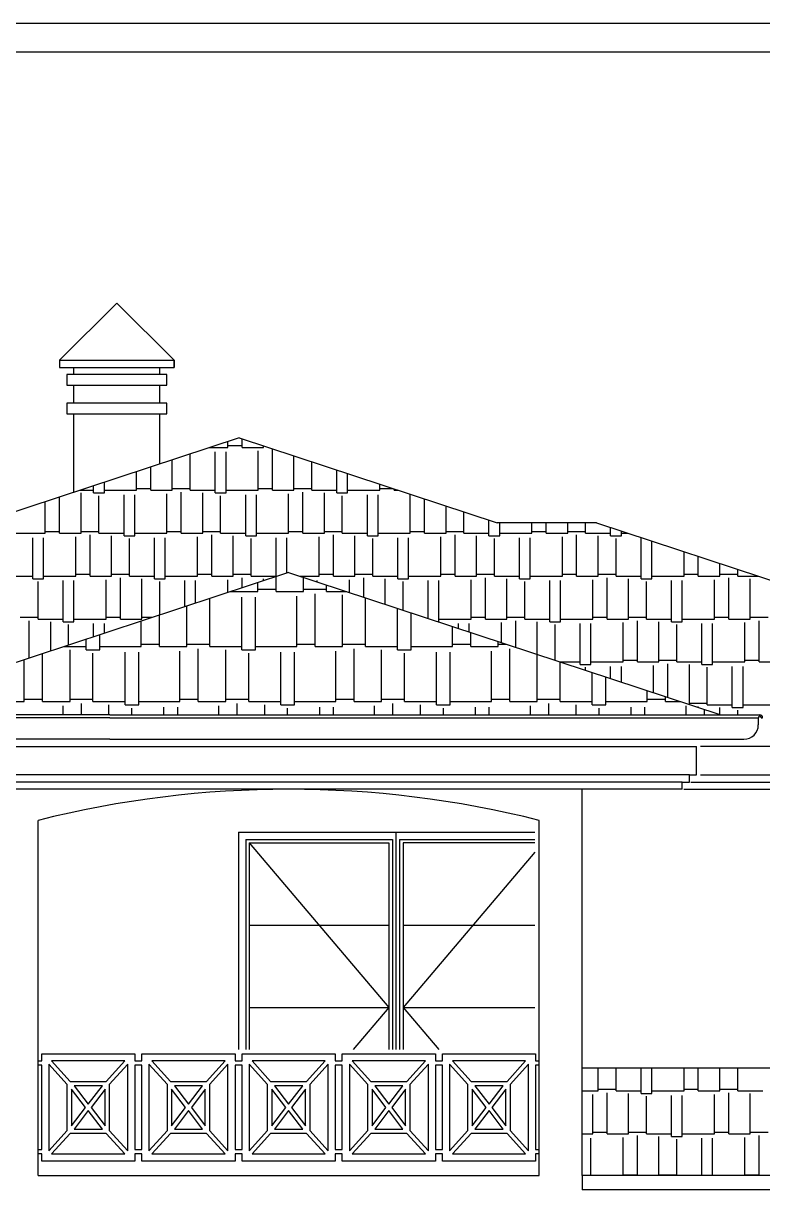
# Model space of a CAD drawing. Extents: x 3907.4 to 3911.57, y -3054.42 to -3053.7.
# Drawn here: x 3910.0212 to 3910.1245, y -3053.8626 to -3053.6995 of the extents above; entities that cross this region are included whole.
import ezdxf

# ---------------------------------------------------------------- set-up
doc = ezdxf.new("R2010")
doc.units = 0
doc.header["$LTSCALE"] = 2
doc.header["$MEASUREMENT"] = 0
doc.linetypes.add('ACAD_ISO07W100', pattern=[3.5, 0.5, -3])
for name, color, linetype in [('BLK-DOG', 2, 'CONTINUOUS'), ('DOĞRAMA', 2, 'CONTINUOUS'), ('DUVAR', 7, 'CONTINUOUS'), ('KİREMİT', 9, 'CONTINUOUS'), ('TEXT', 11, 'CONTINUOUS')]:
    doc.layers.add(name, color=color, linetype=linetype)
doc.layers.add('Standard', color=7, linetype='CONTINUOUS', lineweight=25)

msp = doc.modelspace()

# ---------------------------------------------------------------- linework, layer by layer
at = {"layer": 'BLK-DOG'}
for p, q in [((3910.023282911389, -3053.844611044727), (3910.023776244723, -3053.844611044727)), ((3910.023776244723, -3053.844611044727), (3910.023776244723, -3053.843611044726)), ((3910.023776244723, -3053.843611044726), (3910.036789578056, -3053.843611044726)), ((3910.035400082576, -3053.844611044727), (3910.025165740203, -3053.844611044727)), ((3910.025165740203, -3053.844611044727), (3910.027769082973, -3053.847469444726)), ((3910.032796739807, -3053.847469444726), (3910.035400082576, -3053.844611044727)), ((3910.036789578056, -3053.843611044726), (3910.036789578056, -3053.844611044727)), ((3910.036789578056, -3053.844611044727), (3910.037282911389, -3053.844611044727)), ((3910.037282911389, -3053.844611044727), (3910.037776244723, -3053.844611044727)), ((3910.037776244723, -3053.844611044727), (3910.037776244723, -3053.843611044726)), ((3910.037776244723, -3053.843611044726), (3910.050789578056, -3053.843611044726)), ((3910.049400082576, -3053.844611044727), (3910.039165740203, -3053.844611044727)), ((3910.039165740203, -3053.844611044727), (3910.041769082973, -3053.847469444726)), ((3910.046796739806, -3053.847469444726), (3910.049400082576, -3053.844611044727)), ((3910.050789578056, -3053.843611044726), (3910.050789578056, -3053.844611044727)), ((3910.050789578056, -3053.844611044727), (3910.05128291139, -3053.844611044727)), ((3910.05128291139, -3053.844611044727), (3910.051776244723, -3053.844611044727)), ((3910.051776244723, -3053.844611044727), (3910.051776244723, -3053.843611044726)), ((3910.051776244723, -3053.843611044726), (3910.064789578056, -3053.843611044726)), ((3910.063400082576, -3053.844611044727), (3910.053165740203, -3053.844611044727)), ((3910.053165740203, -3053.844611044727), (3910.055769082972, -3053.847469444727)), ((3910.060796739806, -3053.847469444727), (3910.063400082576, -3053.844611044727)), ((3910.064789578056, -3053.843611044726), (3910.064789578056, -3053.844611044727)), ((3910.064789578056, -3053.844611044727), (3910.065282911389, -3053.844611044727)), ((3910.065282911389, -3053.844611044727), (3910.065776244723, -3053.844611044727)), ((3910.065776244723, -3053.844611044727), (3910.065776244723, -3053.843611044726)), ((3910.065776244723, -3053.843611044726), (3910.078789578056, -3053.843611044726)), ((3910.077400082575, -3053.844611044727), (3910.067165740203, -3053.844611044727)), ((3910.067165740203, -3053.844611044727), (3910.069769082972, -3053.847469444727)), ((3910.074796739807, -3053.847469444727), (3910.077400082575, -3053.844611044727)), ((3910.078789578056, -3053.843611044726), (3910.078789578056, -3053.844611044727)), ((3910.078789578056, -3053.844611044727), (3910.079282911389, -3053.844611044727)), ((3910.079282911389, -3053.844611044727), (3910.079776244723, -3053.844611044727)), ((3910.079776244723, -3053.844611044727), (3910.079776244723, -3053.843611044726)), ((3910.079776244723, -3053.843611044726), (3910.092789578056, -3053.843611044726)), ((3910.091400082576, -3053.844611044727), (3910.081165740203, -3053.844611044727)), ((3910.081165740203, -3053.844611044727), (3910.083769082973, -3053.847469444727)), ((3910.088796739806, -3053.847469444727), (3910.091400082576, -3053.844611044727)), ((3910.092789578056, -3053.843611044726), (3910.092789578056, -3053.844611044727)), ((3910.092789578056, -3053.844611044727), (3910.093282911389, -3053.844611044727)), ((3910.023776244723, -3053.845211044727), (3910.023282911389, -3053.845211044727)), ((3910.023776244723, -3053.857011044727), (3910.023776244723, -3053.845211044727)), ((3910.027343484928, -3053.847886739877), (3910.02476291139, -3053.845053339877)), ((3910.02476291139, -3053.845053339877), (3910.02476291139, -3053.857168749576)), ((3910.03580291139, -3053.845053339877), (3910.033222337851, -3053.847886739877)), ((3910.03580291139, -3053.857168749576), (3910.03580291139, -3053.845053339877)), ((3910.037282911389, -3053.845211044727), (3910.036789578056, -3053.845211044727)), ((3910.036789578056, -3053.845211044727), (3910.036789578056, -3053.857011044727)), ((3910.037776244723, -3053.845211044727), (3910.037282911389, -3053.845211044727)), ((3910.037776244723, -3053.857011044727), (3910.037776244723, -3053.845211044727)), ((3910.041343484928, -3053.847886739877), (3910.038762911389, -3053.845053339877)), ((3910.038762911389, -3053.845053339877), (3910.038762911389, -3053.857168749576)), ((3910.04980291139, -3053.845053339877), (3910.047222337851, -3053.847886739877)), ((3910.04980291139, -3053.857168749576), (3910.04980291139, -3053.845053339877)), ((3910.05128291139, -3053.845211044727), (3910.050789578056, -3053.845211044727)), ((3910.050789578056, -3053.845211044727), (3910.050789578056, -3053.857011044727)), ((3910.051776244723, -3053.845211044727), (3910.05128291139, -3053.845211044727)), ((3910.051776244723, -3053.857011044727), (3910.051776244723, -3053.845211044727)), ((3910.055343484928, -3053.847886739877), (3910.052762911389, -3053.845053339877)), ((3910.052762911389, -3053.845053339877), (3910.052762911389, -3053.857168749576)), ((3910.063802911389, -3053.845053339877), (3910.061222337851, -3053.847886739877)), ((3910.063802911389, -3053.857168749576), (3910.063802911389, -3053.845053339877)), ((3910.065282911389, -3053.845211044727), (3910.064789578056, -3053.845211044727)), ((3910.064789578056, -3053.845211044727), (3910.064789578056, -3053.857011044727)), ((3910.065776244723, -3053.845211044727), (3910.065282911389, -3053.845211044727)), ((3910.065776244723, -3053.857011044727), (3910.065776244723, -3053.845211044727)), ((3910.069343484928, -3053.847886739877), (3910.06676291139, -3053.845053339877)), ((3910.06676291139, -3053.845053339877), (3910.06676291139, -3053.857168749576)), ((3910.077802911389, -3053.845053339877), (3910.075222337851, -3053.847886739877)), ((3910.077802911389, -3053.857168749576), (3910.077802911389, -3053.845053339877)), ((3910.079282911389, -3053.845211044727), (3910.078789578056, -3053.845211044727)), ((3910.078789578056, -3053.845211044727), (3910.078789578056, -3053.857011044727)), ((3910.079776244723, -3053.845211044727), (3910.079282911389, -3053.845211044727)), ((3910.079776244723, -3053.857011044727), (3910.079776244723, -3053.845211044727)), ((3910.083343484928, -3053.847886739877), (3910.080762911389, -3053.845053339877)), ((3910.080762911389, -3053.845053339877), (3910.080762911389, -3053.857168749576)), ((3910.09180291139, -3053.845053339877), (3910.089222337851, -3053.847886739877)), ((3910.09180291139, -3053.857168749576), (3910.09180291139, -3053.845053339877)), ((3910.093282911389, -3053.845211044727), (3910.092789578056, -3053.845211044727)), ((3910.092789578056, -3053.845211044727), (3910.092789578056, -3053.857011044727)), ((3910.027343484928, -3053.854335349576), (3910.027343484928, -3053.847886739877)), ((3910.027769082973, -3053.847469444726), (3910.032796739807, -3053.847469444726)), ((3910.033222337851, -3053.847886739877), (3910.033222337851, -3053.854335349576)), ((3910.041343484928, -3053.854335349576), (3910.041343484928, -3053.847886739877)), ((3910.041769082973, -3053.847469444726), (3910.046796739806, -3053.847469444726)), ((3910.047222337851, -3053.847886739877), (3910.047222337851, -3053.854335349576)), ((3910.055343484928, -3053.854335349576), (3910.055343484928, -3053.847886739877)), ((3910.055769082972, -3053.847469444727), (3910.060796739806, -3053.847469444727)), ((3910.061222337851, -3053.847886739877), (3910.061222337851, -3053.854335349576)), ((3910.069343484928, -3053.854335349576), (3910.069343484928, -3053.847886739877)), ((3910.069769082972, -3053.847469444727), (3910.074796739807, -3053.847469444727)), ((3910.075222337851, -3053.847886739877), (3910.075222337851, -3053.854335349576)), ((3910.083343484928, -3053.854335349576), (3910.083343484928, -3053.847886739877)), ((3910.083769082973, -3053.847469444727), (3910.088796739806, -3053.847469444727)), ((3910.089222337851, -3053.847886739877), (3910.089222337851, -3053.854335349576)), ((3910.029880082576, -3053.851111044727), (3910.027935484928, -3053.848536739877)), ((3910.027935484928, -3053.848536739877), (3910.027935484928, -3053.853685349576)), ((3910.032250278268, -3053.848069444727), (3910.028315544511, -3053.848069444727)), ((3910.028315544511, -3053.848069444727), (3910.030282911389, -3053.850668749576)), ((3910.030282911389, -3053.850668749576), (3910.032250278268, -3053.848069444727)), ((3910.032630337851, -3053.848536739877), (3910.030685740203, -3053.851111044727)), ((3910.032630337851, -3053.853685349576), (3910.032630337851, -3053.848536739877)), ((3910.043880082575, -3053.851111044727), (3910.041935484928, -3053.848536739877)), ((3910.041935484928, -3053.848536739877), (3910.041935484928, -3053.853685349576)), ((3910.046250278268, -3053.848069444727), (3910.042315544511, -3053.848069444727)), ((3910.042315544511, -3053.848069444727), (3910.044282911389, -3053.850668749576)), ((3910.044282911389, -3053.850668749576), (3910.046250278268, -3053.848069444727)), ((3910.046630337851, -3053.848536739877), (3910.044685740203, -3053.851111044727)), ((3910.046630337851, -3053.853685349576), (3910.046630337851, -3053.848536739877)), ((3910.057880082576, -3053.851111044727), (3910.055935484928, -3053.848536739877)), ((3910.055935484928, -3053.848536739877), (3910.055935484928, -3053.853685349576)), ((3910.060250278268, -3053.848069444727), (3910.056315544511, -3053.848069444727)), ((3910.056315544511, -3053.848069444727), (3910.05828291139, -3053.850668749576)), ((3910.05828291139, -3053.850668749576), (3910.060250278268, -3053.848069444727)), ((3910.060630337851, -3053.848536739877), (3910.058685740203, -3053.851111044727)), ((3910.060630337851, -3053.853685349576), (3910.060630337851, -3053.848536739877)), ((3910.071880082576, -3053.851111044727), (3910.069935484928, -3053.848536739877)), ((3910.069935484928, -3053.848536739877), (3910.069935484928, -3053.853685349576)), ((3910.074250278268, -3053.848069444727), (3910.070315544511, -3053.848069444727)), ((3910.070315544511, -3053.848069444727), (3910.072282911389, -3053.850668749576)), ((3910.072282911389, -3053.850668749576), (3910.074250278268, -3053.848069444727)), ((3910.074630337851, -3053.848536739877), (3910.072685740203, -3053.851111044727)), ((3910.074630337851, -3053.853685349576), (3910.074630337851, -3053.848536739877)), ((3910.085880082575, -3053.851111044727), (3910.083935484928, -3053.848536739877)), ((3910.083935484928, -3053.848536739877), (3910.083935484928, -3053.853685349576)), ((3910.088250278268, -3053.848069444727), (3910.084315544511, -3053.848069444727)), ((3910.084315544511, -3053.848069444727), (3910.086282911389, -3053.850668749576)), ((3910.086282911389, -3053.850668749576), (3910.088250278268, -3053.848069444727)), ((3910.088630337851, -3053.848536739877), (3910.086685740203, -3053.851111044727)), ((3910.088630337851, -3053.853685349576), (3910.088630337851, -3053.848536739877)), ((3910.027935484928, -3053.853685349576), (3910.029880082576, -3053.851111044727)), ((3910.030685740203, -3053.851111044727), (3910.032630337851, -3053.853685349576)), ((3910.041935484928, -3053.853685349576), (3910.043880082575, -3053.851111044727)), ((3910.044685740203, -3053.851111044727), (3910.046630337851, -3053.853685349576)), ((3910.055935484928, -3053.853685349576), (3910.057880082576, -3053.851111044727)), ((3910.058685740203, -3053.851111044727), (3910.060630337851, -3053.853685349576)), ((3910.069935484928, -3053.853685349576), (3910.071880082576, -3053.851111044727)), ((3910.072685740203, -3053.851111044727), (3910.074630337851, -3053.853685349576)), ((3910.083935484928, -3053.853685349576), (3910.085880082575, -3053.851111044727)), ((3910.086685740203, -3053.851111044727), (3910.088630337851, -3053.853685349576)), ((3910.030282911389, -3053.851553339877), (3910.028315544511, -3053.854152644727)), ((3910.032250278268, -3053.854152644727), (3910.030282911389, -3053.851553339877)), ((3910.044282911389, -3053.851553339877), (3910.042315544511, -3053.854152644727)), ((3910.046250278268, -3053.854152644727), (3910.044282911389, -3053.851553339877)), ((3910.05828291139, -3053.851553339877), (3910.056315544511, -3053.854152644727)), ((3910.060250278268, -3053.854152644727), (3910.05828291139, -3053.851553339877)), ((3910.072282911389, -3053.851553339877), (3910.070315544511, -3053.854152644727)), ((3910.074250278268, -3053.854152644727), (3910.072282911389, -3053.851553339877)), ((3910.086282911389, -3053.851553339877), (3910.084315544511, -3053.854152644727)), ((3910.088250278268, -3053.854152644727), (3910.086282911389, -3053.851553339877)), ((3910.02476291139, -3053.857168749576), (3910.027343484928, -3053.854335349576)), ((3910.028315544511, -3053.854152644727), (3910.032250278268, -3053.854152644727)), ((3910.033222337851, -3053.854335349576), (3910.03580291139, -3053.857168749576)), ((3910.038762911389, -3053.857168749576), (3910.041343484928, -3053.854335349576)), ((3910.042315544511, -3053.854152644727), (3910.046250278268, -3053.854152644727)), ((3910.047222337851, -3053.854335349576), (3910.04980291139, -3053.857168749576)), ((3910.052762911389, -3053.857168749576), (3910.055343484928, -3053.854335349576)), ((3910.056315544511, -3053.854152644727), (3910.060250278268, -3053.854152644727)), ((3910.061222337851, -3053.854335349576), (3910.063802911389, -3053.857168749576)), ((3910.06676291139, -3053.857168749576), (3910.069343484928, -3053.854335349576)), ((3910.070315544511, -3053.854152644727), (3910.074250278268, -3053.854152644727)), ((3910.075222337851, -3053.854335349576), (3910.077802911389, -3053.857168749576)), ((3910.080762911389, -3053.857168749576), (3910.083343484928, -3053.854335349576)), ((3910.084315544511, -3053.854152644727), (3910.088250278268, -3053.854152644727)), ((3910.089222337851, -3053.854335349576), (3910.09180291139, -3053.857168749576)), ((3910.027769082973, -3053.854752644726), (3910.025165740203, -3053.857611044727)), ((3910.032796739807, -3053.854752644726), (3910.027769082973, -3053.854752644726)), ((3910.035400082576, -3053.857611044727), (3910.032796739807, -3053.854752644726)), ((3910.041769082973, -3053.854752644726), (3910.039165740203, -3053.857611044727)), ((3910.046796739806, -3053.854752644726), (3910.041769082973, -3053.854752644726)), ((3910.049400082576, -3053.857611044727), (3910.046796739806, -3053.854752644726)), ((3910.055769082972, -3053.854752644726), (3910.053165740203, -3053.857611044727)), ((3910.060796739806, -3053.854752644726), (3910.055769082972, -3053.854752644726)), ((3910.063400082576, -3053.857611044727), (3910.060796739806, -3053.854752644726)), ((3910.069769082972, -3053.854752644726), (3910.067165740203, -3053.857611044727)), ((3910.074796739807, -3053.854752644726), (3910.069769082972, -3053.854752644726)), ((3910.077400082575, -3053.857611044727), (3910.074796739807, -3053.854752644726)), ((3910.083769082973, -3053.854752644726), (3910.081165740203, -3053.857611044727)), ((3910.088796739806, -3053.854752644726), (3910.083769082973, -3053.854752644726)), ((3910.091400082576, -3053.857611044727), (3910.088796739806, -3053.854752644726)), ((3910.023282911389, -3053.857011044727), (3910.023776244723, -3053.857011044727)), ((3910.023776244723, -3053.857611044727), (3910.023282911389, -3053.857611044727)), ((3910.023776244723, -3053.858611044727), (3910.023776244723, -3053.857611044727)), ((3910.025165740203, -3053.857611044727), (3910.035400082576, -3053.857611044727)), ((3910.036789578056, -3053.857011044727), (3910.037282911389, -3053.857011044727)), ((3910.037282911389, -3053.857611044727), (3910.036789578056, -3053.857611044727)), ((3910.036789578056, -3053.857611044727), (3910.036789578056, -3053.858611044727)), ((3910.037282911389, -3053.857011044727), (3910.037776244723, -3053.857011044727)), ((3910.037776244723, -3053.857611044727), (3910.037282911389, -3053.857611044727)), ((3910.037776244723, -3053.858611044727), (3910.037776244723, -3053.857611044727)), ((3910.039165740203, -3053.857611044727), (3910.049400082576, -3053.857611044727)), ((3910.050789578056, -3053.857011044727), (3910.05128291139, -3053.857011044727)), ((3910.05128291139, -3053.857611044727), (3910.050789578056, -3053.857611044727)), ((3910.050789578056, -3053.857611044727), (3910.050789578056, -3053.858611044727)), ((3910.05128291139, -3053.857011044727), (3910.051776244723, -3053.857011044727)), ((3910.051776244723, -3053.857611044727), (3910.05128291139, -3053.857611044727)), ((3910.051776244723, -3053.858611044727), (3910.051776244723, -3053.857611044727)), ((3910.053165740203, -3053.857611044727), (3910.063400082576, -3053.857611044727)), ((3910.064789578056, -3053.857011044727), (3910.065282911389, -3053.857011044727)), ((3910.065282911389, -3053.857611044727), (3910.064789578056, -3053.857611044727)), ((3910.064789578056, -3053.857611044727), (3910.064789578056, -3053.858611044727)), ((3910.065282911389, -3053.857011044727), (3910.065776244723, -3053.857011044727)), ((3910.065776244723, -3053.857611044727), (3910.065282911389, -3053.857611044727)), ((3910.065776244723, -3053.858611044727), (3910.065776244723, -3053.857611044727)), ((3910.067165740203, -3053.857611044727), (3910.077400082575, -3053.857611044727)), ((3910.078789578056, -3053.857011044727), (3910.079282911389, -3053.857011044727)), ((3910.079282911389, -3053.857611044727), (3910.078789578056, -3053.857611044727)), ((3910.078789578056, -3053.857611044727), (3910.078789578056, -3053.858611044727)), ((3910.079282911389, -3053.857011044727), (3910.079776244723, -3053.857011044727)), ((3910.079776244723, -3053.857611044727), (3910.079282911389, -3053.857611044727)), ((3910.079776244723, -3053.858611044727), (3910.079776244723, -3053.857611044727)), ((3910.081165740203, -3053.857611044727), (3910.091400082576, -3053.857611044727)), ((3910.092789578056, -3053.857011044727), (3910.093282911389, -3053.857011044727)), ((3910.093282911389, -3053.857611044727), (3910.092789578056, -3053.857611044727)), ((3910.092789578056, -3053.857611044727), (3910.092789578056, -3053.858611044727)), ((3910.036789578056, -3053.858611044727), (3910.023776244723, -3053.858611044727)), ((3910.050789578056, -3053.858611044727), (3910.037776244723, -3053.858611044727)), ((3910.064789578056, -3053.858611044727), (3910.051776244723, -3053.858611044727)), ((3910.078789578056, -3053.858611044727), (3910.065776244723, -3053.858611044727)), ((3910.092789578056, -3053.858611044727), (3910.079776244723, -3053.858611044727))]:
    msp.add_line(p, q, dxfattribs=at)
at = {"layer": 'DOĞRAMA'}
for p, q in [((3910.05128291139, -3053.812611044727), (3910.09268291139, -3053.812611044727)), ((3910.05128291139, -3053.812611044727), (3910.05128291139, -3053.843011044727)), ((3910.052282911389, -3053.813611044727), (3910.072782911389, -3053.813611044727)), ((3910.052282911389, -3053.813611044727), (3910.052282911389, -3053.843011044727)), ((3910.072782911389, -3053.813611044727), (3910.072782911389, -3053.843011044727)), ((3910.073282911389, -3053.812611044727), (3910.073282911389, -3053.843011044727)), ((3910.07378291139, -3053.813611044727), (3910.09268291139, -3053.813611044727)), ((3910.07378291139, -3053.813611044727), (3910.07378291139, -3053.843011044727))]:
    msp.add_line(p, q, dxfattribs=at)
at = {"layer": 'DOĞRAMA', "color": 6}
for p, q in [((3910.052782911389, -3053.814111044727), (3910.052782911389, -3053.843011044727)), ((3910.052782911389, -3053.814111044727), (3910.072282911389, -3053.814111044727)), ((3910.072282911389, -3053.814111044727), (3910.072282911389, -3053.843011044727)), ((3910.09268291139, -3053.814111044727), (3910.07428291139, -3053.814111044727)), ((3910.07428291139, -3053.814111044727), (3910.07428291139, -3053.843011044727)), ((3910.052782911389, -3053.825611044726), (3910.072282911389, -3053.825611044726)), ((3910.07428291139, -3053.825611044726), (3910.09268291139, -3053.825611044726)), ((3910.052782911389, -3053.837111044726), (3910.072282911389, -3053.837111044726)), ((3910.07428291139, -3053.837111044726), (3910.09268291139, -3053.837111044726))]:
    msp.add_line(p, q, dxfattribs=at)
at = {"layer": 'DOĞRAMA', "color": 9, "linetype": 'ACAD_ISO07W100'}
for p, q in [((3910.052782911389, -3053.814111044727), (3910.072282911389, -3053.837111044726)), ((3910.09268291139, -3053.815408480624), (3910.07428291139, -3053.837111044726)), ((3910.072282911389, -3053.837111044726), (3910.067280737476, -3053.843011044727)), ((3910.07428291139, -3053.837111044726), (3910.079285085303, -3053.843011044727))]:
    msp.add_line(p, q, dxfattribs=at)
at = {"layer": 'DUVAR', "color": 2, "linetype": 'ByBlock'}
for p, q in [((3910.026282911389, -3053.746611044727), (3910.034282911389, -3053.738611044726)), ((3910.034282911389, -3053.738611044726), (3910.026282911389, -3053.746611044727)), ((3910.034282911389, -3053.738611044726), (3910.04228291139, -3053.746611044727)), ((3910.04228291139, -3053.746611044727), (3910.034282911389, -3053.738611044726)), ((3910.026282911389, -3053.746611044727), (3910.026282911389, -3053.747611044726)), ((3910.026282911389, -3053.746611044727), (3910.026282911389, -3053.747611044726)), ((3910.04228291139, -3053.746611044727), (3910.04228291139, -3053.747611044726)), ((3910.04228291139, -3053.747611044726), (3910.04228291139, -3053.746611044727)), ((3910.026282911389, -3053.747611044726), (3910.04228291139, -3053.747611044726)), ((3910.028282911389, -3053.748611044727), (3910.028282911389, -3053.747611044726)), ((3910.04028291139, -3053.748611044727), (3910.04028291139, -3053.747611044726)), ((3910.028282911389, -3053.752611044727), (3910.028282911389, -3053.750111044727)), ((3910.04028291139, -3053.752611044727), (3910.04028291139, -3053.750111044727)), ((3910.028282911389, -3053.765048408872), (3910.028282911389, -3053.754111044726)), ((3910.04028291139, -3053.761088408872), (3910.04028291139, -3053.754111044726))]:
    msp.add_line(p, q, dxfattribs=at)
at = {"layer": 'DUVAR', "color": 7}
for p, q in [((3910.051348010957, -3053.757436926015), (3909.933868277692, -3053.796205237992)), ((3910.051348010957, -3053.757436926015), (3910.087413110525, -3053.769338408872)), ((3910.101282911389, -3053.769338408872), (3910.087413110525, -3053.769338408872)), ((3910.101282911389, -3053.769338408872), (3910.182697545086, -3053.796205237992)), ((3910.16728291139, -3053.845611044726), (3910.099282911389, -3053.845611044726)), ((3910.16728291139, -3053.860611044727), (3910.099282911389, -3053.860611044727)), ((3910.099282911389, -3053.860611044727), (3910.099282911389, -3053.862611044727)), ((3910.16728291139, -3053.862611044727), (3910.099282911389, -3053.862611044727))]:
    msp.add_line(p, q, dxfattribs=at)
at = {"layer": 'DUVAR', "color": 4}
for p, q in [((3910.05828291139, -3053.776268408872), (3909.997868277693, -3053.796205237992)), ((3910.05828291139, -3053.776268408872), (3910.118697545086, -3053.796205237992)), ((3910.17928291139, -3053.800611044727), (3910.115845219848, -3053.800611044727)), ((3910.099282911389, -3053.860611044727), (3910.099282911389, -3053.806611044727)), ((3910.113526577521, -3053.806611044727), (3910.177282911389, -3053.806611044727)), ((3910.023282911389, -3053.860611044727), (3910.023282911389, -3053.810957792122)), ((3910.093282911389, -3053.860611044727), (3910.093282911389, -3053.810957792122)), ((3910.023282911389, -3053.860611044727), (3910.093282911389, -3053.860611044727))]:
    msp.add_line(p, q, dxfattribs=at)
at = {"layer": 'DUVAR', "color": 5}
for p, q in [((3910.001282911389, -3053.800611044727), (3910.115282911389, -3053.800611044727)), ((3910.115282911389, -3053.804611044727), (3910.115282911389, -3053.800611044727)), ((3910.113282911389, -3053.806611044727), (3910.113282911389, -3053.805611044726)), ((3910.113282911389, -3053.805611044726), (3910.11428291139, -3053.805611044726)), ((3910.11428291139, -3053.805611044726), (3910.11428291139, -3053.804611044727)), ((3910.11428291139, -3053.804611044727), (3910.115282911389, -3053.804611044727)), ((3910.113282911389, -3053.806611044727), (3910.003282911389, -3053.806611044727))]:
    msp.add_line(p, q, dxfattribs=at)
at = {"layer": 'DUVAR', "color": 3}
for p, q in [((3910.11428291139, -3053.804611044727), (3910.00228291139, -3053.804611044727)), ((3910.113282911389, -3053.805611044726), (3910.003282911389, -3053.805611044726)), ((3910.114486016718, -3053.805611044726), (3910.177282911389, -3053.805611044726)), ((3910.115845219848, -3053.804611044727), (3910.178282911389, -3053.804611044727))]:
    msp.add_line(p, q, dxfattribs=at)
at = {"layer": 'DUVAR', "color": 4}
msp.add_arc((3910.05828291139, -3053.94969437806), 0.1430833333333109, 75.84105350266854, 104.1589464973315, dxfattribs=at)
at = {"layer": 'KİREMİT', "color": 6}
for p, q in [((3910.049778388502, -3053.758795062008), (3910.049778388502, -3053.757954901425)), ((3910.051778388502, -3053.758795062008), (3910.051778388502, -3053.757578950605)), ((3910.044528388502, -3053.764795062008), (3910.044528388502, -3053.759687401425)), ((3910.04723244734, -3053.758795062008), (3910.049778388502, -3053.758795062008)), ((3910.048028388502, -3053.765170062009), (3910.048028388502, -3053.759420062008)), ((3910.049528388502, -3053.765170062009), (3910.049528388502, -3053.759420062008)), ((3910.049778388502, -3053.758545062008), (3910.051778388502, -3053.758545062008)), ((3910.051778388502, -3053.758795062008), (3910.054778388502, -3053.758795062008)), ((3910.054028388502, -3053.764795062008), (3910.054028388502, -3053.759295062008)), ((3910.054778388502, -3053.758795062008), (3910.054778388502, -3053.758568950605)), ((3910.056028388502, -3053.764795062008), (3910.056028388502, -3053.759045062008)), ((3910.039028388502, -3053.764795062008), (3910.039028388502, -3053.761502401425)), ((3910.042028388502, -3053.764795062008), (3910.042028388502, -3053.760512401425)), ((3910.059028388502, -3053.764795062008), (3910.059028388502, -3053.759971450605)), ((3910.061528388502, -3053.764795062008), (3910.061528388502, -3053.760796450605)), ((3910.037028388502, -3053.764795062008), (3910.037028388502, -3053.762162401425)), ((3910.065028388502, -3053.765170062009), (3910.065028388502, -3053.761951450605)), ((3910.066528388502, -3053.765170062009), (3910.066528388502, -3053.762446450604)), ((3910.029050629159, -3053.764795062008), (3910.031028388502, -3053.764795062008)), ((3910.031028388502, -3053.765170062009), (3910.031028388502, -3053.764142401425)), ((3910.032528388502, -3053.765170062009), (3910.032528388502, -3053.763647401425)), ((3910.032528388502, -3053.764795062008), (3910.037028388502, -3053.764795062008)), ((3910.037028388502, -3053.764545062008), (3910.039028388502, -3053.764545062008)), ((3910.039028388502, -3053.764795062008), (3910.042028388502, -3053.764795062008)), ((3910.042028388502, -3053.764545062008), (3910.044528388502, -3053.764545062008)), ((3910.044528388502, -3053.764795062008), (3910.048028388502, -3053.764795062008)), ((3910.049528388502, -3053.764795062008), (3910.054028388502, -3053.764795062008)), ((3910.054028388502, -3053.764545062008), (3910.056028388502, -3053.764545062008)), ((3910.056028388502, -3053.764795062008), (3910.059028388502, -3053.764795062008)), ((3910.059028388502, -3053.764545062008), (3910.061528388502, -3053.764545062008)), ((3910.061528388502, -3053.764795062008), (3910.065028388502, -3053.764795062008)), ((3910.066528388502, -3053.764795062008), (3910.071028388502, -3053.764795062008)), ((3910.071028388502, -3053.764795062008), (3910.071028388502, -3053.763931450605)), ((3910.071028388502, -3053.764545062008), (3910.072887816998, -3053.764545062008)), ((3910.073028388502, -3053.764795062008), (3910.073028388502, -3053.764591450605)), ((3910.073028388502, -3053.764795062008), (3910.073645392756, -3053.764795062008)), ((3910.024278388502, -3053.770795062008), (3910.024278388502, -3053.766369901425)), ((3910.026278388502, -3053.770795062008), (3910.026278388502, -3053.765709901425)), ((3910.029278388502, -3053.770795062008), (3910.029278388502, -3053.765170062009)), ((3910.031028388502, -3053.765170062009), (3910.032528388502, -3053.765170062009)), ((3910.031778388502, -3053.770795062008), (3910.031778388502, -3053.765545062008)), ((3910.035278388502, -3053.771170062008), (3910.035278388502, -3053.765420062008)), ((3910.036778388502, -3053.771170062008), (3910.036778388502, -3053.765420062008)), ((3910.041278388502, -3053.770795062008), (3910.041278388502, -3053.765295062008)), ((3910.043278388502, -3053.770795062008), (3910.043278388502, -3053.765045062009)), ((3910.046278388502, -3053.770795062008), (3910.046278388502, -3053.765170062009)), ((3910.048028388502, -3053.765170062009), (3910.049528388502, -3053.765170062009)), ((3910.048778388502, -3053.770795062008), (3910.048778388502, -3053.765545062008)), ((3910.052278388502, -3053.771170062008), (3910.052278388502, -3053.765420062008)), ((3910.053778388502, -3053.771170062008), (3910.053778388502, -3053.765420062008)), ((3910.058278388502, -3053.770795062008), (3910.058278388502, -3053.765295062008)), ((3910.060278388502, -3053.770795062008), (3910.060278388502, -3053.765045062009)), ((3910.063278388502, -3053.770795062008), (3910.063278388502, -3053.765170062009)), ((3910.065028388502, -3053.765170062009), (3910.066528388502, -3053.765170062009)), ((3910.065778388502, -3053.770795062008), (3910.065778388502, -3053.765545062008)), ((3910.069278388502, -3053.771170062008), (3910.069278388502, -3053.765420062008)), ((3910.070778388502, -3053.771170062008), (3910.070778388502, -3053.765420062008)), ((3910.075278388502, -3053.770795062008), (3910.075278388502, -3053.765333950605)), ((3910.077278388502, -3053.770795062008), (3910.077278388502, -3053.765993950604)), ((3910.080278388502, -3053.770795062008), (3910.080278388502, -3053.766983950604)), ((3910.082778388502, -3053.770795062008), (3910.082778388502, -3053.767808950604)), ((3910.086278388502, -3053.771170062008), (3910.086278388502, -3053.768963950604)), ((3910.087778388502, -3053.771170062008), (3910.087778388502, -3053.769338408872)), ((3910.092278388502, -3053.770795062008), (3910.092278388502, -3053.769338408872)), ((3910.094278388502, -3053.770795062008), (3910.094278388502, -3053.769338408872)), ((3910.097278388502, -3053.770795062008), (3910.097278388502, -3053.769338408872)), ((3910.099778388502, -3053.770795062008), (3910.099778388502, -3053.769338408872)), ((3910.019778388502, -3053.770795062008), (3910.024278388502, -3053.770795062008)), ((3910.024278388502, -3053.770545062008), (3910.026278388502, -3053.770545062008)), ((3910.026278388502, -3053.770795062008), (3910.029278388502, -3053.770795062008)), ((3910.028528388502, -3053.776795062008), (3910.028528388502, -3053.771295062008)), ((3910.029278388502, -3053.770545062008), (3910.031778388502, -3053.770545062008)), ((3910.030528388502, -3053.776795062008), (3910.030528388502, -3053.771045062008)), ((3910.031778388502, -3053.770795062008), (3910.035278388502, -3053.770795062008)), ((3910.033528388502, -3053.776795062008), (3910.033528388502, -3053.771170062008)), ((3910.035278388502, -3053.771170062008), (3910.036778388502, -3053.771170062008)), ((3910.036778388502, -3053.770795062008), (3910.041278388502, -3053.770795062008)), ((3910.041278388502, -3053.770545062008), (3910.043278388502, -3053.770545062008)), ((3910.043278388502, -3053.770795062008), (3910.046278388502, -3053.770795062008)), ((3910.045528388502, -3053.776795062008), (3910.045528388502, -3053.771295062008)), ((3910.046278388502, -3053.770545062008), (3910.048778388502, -3053.770545062008)), ((3910.047528388502, -3053.776795062008), (3910.047528388502, -3053.771045062008)), ((3910.048778388502, -3053.770795062008), (3910.052278388502, -3053.770795062008)), ((3910.050528388502, -3053.776795062008), (3910.050528388502, -3053.771170062008)), ((3910.052278388502, -3053.771170062008), (3910.053778388502, -3053.771170062008)), ((3910.053778388502, -3053.770795062008), (3910.058278388502, -3053.770795062008)), ((3910.058278388502, -3053.770545062008), (3910.060278388502, -3053.770545062008)), ((3910.060278388502, -3053.770795062008), (3910.063278388502, -3053.770795062008)), ((3910.062528388502, -3053.776795062008), (3910.062528388502, -3053.771295062008)), ((3910.063278388502, -3053.770545062008), (3910.065778388502, -3053.770545062008)), ((3910.064528388502, -3053.776795062008), (3910.064528388502, -3053.771045062008)), ((3910.065778388502, -3053.770795062008), (3910.069278388502, -3053.770795062008)), ((3910.067528388502, -3053.776795062008), (3910.067528388502, -3053.771170062008)), ((3910.069278388502, -3053.771170062008), (3910.070778388502, -3053.771170062008)), ((3910.070778388502, -3053.770795062008), (3910.075278388502, -3053.770795062008)), ((3910.075278388502, -3053.770545062008), (3910.077278388502, -3053.770545062008)), ((3910.077278388502, -3053.770795062008), (3910.080278388502, -3053.770795062008)), ((3910.079528388502, -3053.776795062008), (3910.079528388502, -3053.771295062008)), ((3910.080278388502, -3053.770545062008), (3910.082778388502, -3053.770545062008)), ((3910.081528388502, -3053.776795062008), (3910.081528388502, -3053.771045062008)), ((3910.082778388502, -3053.770795062008), (3910.086278388502, -3053.770795062008)), ((3910.084528388502, -3053.776795062008), (3910.084528388502, -3053.771170062008)), ((3910.086278388502, -3053.771170062008), (3910.087778388502, -3053.771170062008)), ((3910.087778388502, -3053.770795062008), (3910.092278388502, -3053.770795062008)), ((3910.092278388502, -3053.770545062008), (3910.094278388502, -3053.770545062008)), ((3910.094278388502, -3053.770795062008), (3910.097278388502, -3053.770795062008)), ((3910.096528388502, -3053.776795062008), (3910.096528388502, -3053.771295062008)), ((3910.097278388502, -3053.770545062008), (3910.099778388502, -3053.770545062008)), ((3910.098528388502, -3053.776795062008), (3910.098528388502, -3053.771045062008)), ((3910.099778388502, -3053.770795062008), (3910.103278388502, -3053.770795062008)), ((3910.101528388502, -3053.776795062008), (3910.101528388502, -3053.771170062008)), ((3910.103278388502, -3053.771170062008), (3910.103278388502, -3053.769996916319)), ((3910.103278388502, -3053.771170062008), (3910.104778388502, -3053.771170062008)), ((3910.104778388502, -3053.771170062008), (3910.104778388502, -3053.770491916319)), ((3910.104778388502, -3053.770795062008), (3910.105697011802, -3053.770795062008)), ((3910.022528388502, -3053.777170062008), (3910.022528388502, -3053.771420062008)), ((3910.024028388502, -3053.777170062008), (3910.024028388502, -3053.771420062008)), ((3910.036028388502, -3053.776795062008), (3910.036028388502, -3053.771545062008)), ((3910.039528388502, -3053.777170062008), (3910.039528388502, -3053.771420062008)), ((3910.041028388502, -3053.777170062008), (3910.041028388502, -3053.771420062008)), ((3910.053028388502, -3053.776795062008), (3910.053028388502, -3053.771545062008)), ((3910.056528388502, -3053.776847401425), (3910.056528388502, -3053.771420062008)), ((3910.058028388502, -3053.776352401425), (3910.058028388502, -3053.771420062008)), ((3910.070028388502, -3053.776795062008), (3910.070028388502, -3053.771545062008)), ((3910.073528388502, -3053.777170062008), (3910.073528388502, -3053.771420062008)), ((3910.075028388502, -3053.777170062008), (3910.075028388502, -3053.771420062008)), ((3910.087028388502, -3053.776795062008), (3910.087028388502, -3053.771545062008)), ((3910.090528388502, -3053.777170062008), (3910.090528388502, -3053.771420062008)), ((3910.092028388502, -3053.777170062008), (3910.092028388502, -3053.771420062008)), ((3910.104028388502, -3053.776795062008), (3910.104028388502, -3053.771545062008)), ((3910.107528388502, -3053.777170062008), (3910.107528388502, -3053.771420062008)), ((3910.109028388502, -3053.777170062008), (3910.109028388502, -3053.771894416319)), ((3910.113528388502, -3053.776795062008), (3910.113528388502, -3053.773379416319)), ((3910.115528388502, -3053.776795062008), (3910.115528388502, -3053.774039416319)), ((3910.118528388502, -3053.776795062008), (3910.118528388502, -3053.775029416319)), ((3910.121028388502, -3053.776795062008), (3910.121028388502, -3053.775854416319)), ((3910.019028388502, -3053.776795062008), (3910.022528388502, -3053.776795062008)), ((3910.022528388502, -3053.777170062008), (3910.024028388502, -3053.777170062008)), ((3910.023278388502, -3053.782795062009), (3910.023278388502, -3053.777545062008)), ((3910.024028388502, -3053.776795062008), (3910.028528388502, -3053.776795062008)), ((3910.026778388502, -3053.783170062008), (3910.026778388502, -3053.777420062008)), ((3910.028278388502, -3053.783170062008), (3910.028278388502, -3053.777420062008)), ((3910.028528388502, -3053.776545062008), (3910.030528388502, -3053.776545062008)), ((3910.030528388502, -3053.776795062008), (3910.033528388502, -3053.776795062008)), ((3910.032778388502, -3053.782795062009), (3910.032778388502, -3053.777295062008)), ((3910.033528388502, -3053.776545062008), (3910.036028388502, -3053.776545062008)), ((3910.034778388502, -3053.782795062009), (3910.034778388502, -3053.777045062008)), ((3910.036028388502, -3053.776795062008), (3910.039528388502, -3053.776795062008)), ((3910.037778388502, -3053.782795062009), (3910.037778388502, -3053.777170062008)), ((3910.039528388502, -3053.777170062008), (3910.041028388502, -3053.777170062008)), ((3910.040278388502, -3053.782209901425), (3910.040278388502, -3053.777545062008)), ((3910.041028388502, -3053.776795062008), (3910.045528388502, -3053.776795062008)), ((3910.043778388502, -3053.781054901425), (3910.043778388502, -3053.777420062008)), ((3910.045278388502, -3053.780559901425), (3910.045278388502, -3053.777420062008)), ((3910.045528388502, -3053.776545062008), (3910.047528388502, -3053.776545062008)), ((3910.047528388502, -3053.776795062008), (3910.050528388502, -3053.776795062008)), ((3910.049778388502, -3053.779074901425), (3910.049778388502, -3053.777295062008)), ((3910.050528388502, -3053.776545062008), (3910.053028388502, -3053.776545062008)), ((3910.051778388502, -3053.778414901425), (3910.051778388502, -3053.777045062008)), ((3910.053028388502, -3053.776795062008), (3910.056528388502, -3053.776795062008)), ((3910.054778388502, -3053.777424901425), (3910.054778388502, -3053.777170062008)), ((3910.059878829984, -3053.776795062008), (3910.062528388502, -3053.776795062008)), ((3910.062278388502, -3053.777586916319), (3910.062278388502, -3053.777420062008)), ((3910.062528388502, -3053.776545062008), (3910.064528388502, -3053.776545062008)), ((3910.064528388502, -3053.776795062008), (3910.067528388502, -3053.776795062008)), ((3910.066778388502, -3053.779071916319), (3910.066778388502, -3053.777295062008)), ((3910.067528388502, -3053.776545062008), (3910.070028388502, -3053.776545062008)), ((3910.068778388502, -3053.779731916319), (3910.068778388502, -3053.777045062008)), ((3910.070028388502, -3053.776795062008), (3910.073528388502, -3053.776795062008)), ((3910.071778388502, -3053.780721916319), (3910.071778388502, -3053.777170062008)), ((3910.073528388502, -3053.777170062008), (3910.075028388502, -3053.777170062008)), ((3910.074278388502, -3053.781546916319), (3910.074278388502, -3053.777545062008)), ((3910.075028388502, -3053.776795062008), (3910.079528388502, -3053.776795062008)), ((3910.077778388502, -3053.782701916319), (3910.077778388502, -3053.777420062008)), ((3910.079278388502, -3053.783170062008), (3910.079278388502, -3053.777420062008)), ((3910.079528388502, -3053.776545062008), (3910.081528388502, -3053.776545062008)), ((3910.081528388502, -3053.776795062008), (3910.084528388502, -3053.776795062008)), ((3910.083778388502, -3053.782795062009), (3910.083778388502, -3053.777295062008)), ((3910.084528388502, -3053.776545062008), (3910.087028388502, -3053.776545062008)), ((3910.085778388502, -3053.782795062009), (3910.085778388502, -3053.777045062008)), ((3910.087028388502, -3053.776795062008), (3910.090528388502, -3053.776795062008)), ((3910.088778388502, -3053.782795062009), (3910.088778388502, -3053.777170062008)), ((3910.090528388502, -3053.777170062008), (3910.092028388502, -3053.777170062008)), ((3910.091278388502, -3053.782795062009), (3910.091278388502, -3053.777545062008)), ((3910.092028388502, -3053.776795062008), (3910.096528388502, -3053.776795062008)), ((3910.094778388502, -3053.783170062008), (3910.094778388502, -3053.777420062008)), ((3910.096278388502, -3053.783170062008), (3910.096278388502, -3053.777420062008)), ((3910.096528388502, -3053.776545062008), (3910.098528388502, -3053.776545062008)), ((3910.098528388502, -3053.776795062008), (3910.101528388502, -3053.776795062008)), ((3910.100778388502, -3053.782795062009), (3910.100778388502, -3053.777295062008)), ((3910.101528388502, -3053.776545062008), (3910.104028388502, -3053.776545062008)), ((3910.102778388502, -3053.782795062009), (3910.102778388502, -3053.777045062008)), ((3910.104028388502, -3053.776795062008), (3910.107528388502, -3053.776795062008)), ((3910.105778388502, -3053.782795062009), (3910.105778388502, -3053.777170062008)), ((3910.107528388502, -3053.777170062008), (3910.109028388502, -3053.777170062008)), ((3910.108278388502, -3053.782795062009), (3910.108278388502, -3053.777545062008)), ((3910.109028388502, -3053.776795062008), (3910.113528388502, -3053.776795062008)), ((3910.111778388502, -3053.783170062008), (3910.111778388502, -3053.777420062008)), ((3910.113278388502, -3053.783170062008), (3910.113278388502, -3053.777420062008)), ((3910.113528388502, -3053.776545062008), (3910.115528388502, -3053.776545062008)), ((3910.115528388502, -3053.776795062008), (3910.118528388502, -3053.776795062008)), ((3910.117778388502, -3053.782795062009), (3910.117778388502, -3053.777295062008)), ((3910.118528388502, -3053.776545062008), (3910.121028388502, -3053.776545062008)), ((3910.119778388502, -3053.782795062009), (3910.119778388502, -3053.777045062008)), ((3910.121028388502, -3053.776795062008), (3910.123878829984, -3053.776795062008)), ((3910.122778388502, -3053.782795062009), (3910.122778388502, -3053.777170062008)), ((3910.020778388502, -3053.782545062008), (3910.023278388502, -3053.782545062008)), ((3910.032778388502, -3053.782545062008), (3910.034778388502, -3053.782545062008)), ((3910.037778388502, -3053.782545062008), (3910.039262750371, -3053.782545062008)), ((3910.083778388502, -3053.782545062008), (3910.085778388502, -3053.782545062008)), ((3910.088778388502, -3053.782545062008), (3910.091278388502, -3053.782545062008)), ((3910.100778388502, -3053.782545062008), (3910.102778388502, -3053.782545062008)), ((3910.105778388502, -3053.782545062008), (3910.108278388502, -3053.782545062008)), ((3910.117778388502, -3053.782545062008), (3910.119778388502, -3053.782545062008)), ((3910.122778388502, -3053.782545062008), (3910.125278388502, -3053.782545062008)), ((3910.022028388502, -3053.788232401425), (3910.022028388502, -3053.783045062008)), ((3910.023278388502, -3053.782795062009), (3910.026778388502, -3053.782795062009)), ((3910.025028388502, -3053.787242401425), (3910.025028388502, -3053.783170062008)), ((3910.026778388502, -3053.783170062008), (3910.028278388502, -3053.783170062008)), ((3910.027528388502, -3053.786417401425), (3910.027528388502, -3053.783545062008)), ((3910.028278388502, -3053.782795062009), (3910.032778388502, -3053.782795062009)), ((3910.031028388502, -3053.785262401425), (3910.031028388502, -3053.783420062008)), ((3910.032528388502, -3053.784767401425), (3910.032528388502, -3053.783420062008)), ((3910.034778388502, -3053.782795062009), (3910.037778388502, -3053.782795062009)), ((3910.079197011802, -3053.783170062008), (3910.079278388502, -3053.783170062008)), ((3910.079278388502, -3053.782795062009), (3910.083778388502, -3053.782795062009)), ((3910.082028388502, -3053.784104416319), (3910.082028388502, -3053.783420062008)), ((3910.083528388502, -3053.784599416319), (3910.083528388502, -3053.783420062008)), ((3910.085778388502, -3053.782795062009), (3910.088778388502, -3053.782795062009)), ((3910.088028388502, -3053.786084416319), (3910.088028388502, -3053.783295062008)), ((3910.090028388502, -3053.786744416319), (3910.090028388502, -3053.783045062008)), ((3910.091278388502, -3053.782795062009), (3910.094778388502, -3053.782795062009)), ((3910.093028388502, -3053.787734416319), (3910.093028388502, -3053.783170062008)), ((3910.094778388502, -3053.783170062008), (3910.096278388502, -3053.783170062008)), ((3910.095528388502, -3053.788559416319), (3910.095528388502, -3053.783545062008)), ((3910.096278388502, -3053.782795062009), (3910.100778388502, -3053.782795062009)), ((3910.099028388502, -3053.789170062008), (3910.099028388502, -3053.783420062008)), ((3910.100528388502, -3053.789170062008), (3910.100528388502, -3053.783420062008)), ((3910.102778388502, -3053.782795062009), (3910.105778388502, -3053.782795062009)), ((3910.105028388502, -3053.788795062008), (3910.105028388502, -3053.783295062008)), ((3910.107028388502, -3053.788795062008), (3910.107028388502, -3053.783045062008)), ((3910.108278388502, -3053.782795062009), (3910.111778388502, -3053.782795062009)), ((3910.110028388502, -3053.788795062008), (3910.110028388502, -3053.783170062008)), ((3910.111778388502, -3053.783170062008), (3910.113278388502, -3053.783170062008)), ((3910.112528388502, -3053.788795062008), (3910.112528388502, -3053.783545062008)), ((3910.113278388502, -3053.782795062009), (3910.117778388502, -3053.782795062009)), ((3910.116028388502, -3053.789170062008), (3910.116028388502, -3053.783420062008)), ((3910.117528388502, -3053.789170062008), (3910.117528388502, -3053.783420062008)), ((3910.119778388502, -3053.782795062009), (3910.122778388502, -3053.782795062009)), ((3910.122028388502, -3053.788795062008), (3910.122028388502, -3053.783295062008)), ((3910.124028388502, -3053.788795062008), (3910.124028388502, -3053.783045062008)), ((3910.09548489059, -3053.788545062008), (3910.095528388502, -3053.788545062008)), ((3910.096242466348, -3053.788795062008), (3910.099028388502, -3053.788795062008)), ((3910.099028388502, -3053.789170062008), (3910.100528388502, -3053.789170062008)), ((3910.100528388502, -3053.788795062008), (3910.105028388502, -3053.788795062008)), ((3910.105028388502, -3053.788545062008), (3910.107028388502, -3053.788545062008)), ((3910.107028388502, -3053.788795062008), (3910.110028388502, -3053.788795062008)), ((3910.109278388502, -3053.793096916319), (3910.109278388502, -3053.789295062008)), ((3910.110028388502, -3053.788545062008), (3910.112528388502, -3053.788545062008)), ((3910.111278388502, -3053.793756916319), (3910.111278388502, -3053.789045062008)), ((3910.112528388502, -3053.788795062008), (3910.116028388502, -3053.788795062008)), ((3910.114278388502, -3053.794746916319), (3910.114278388502, -3053.789170062008)), ((3910.116028388502, -3053.789170062008), (3910.117528388502, -3053.789170062008)), ((3910.117528388502, -3053.788795062008), (3910.122028388502, -3053.788795062008)), ((3910.122028388502, -3053.788545062008), (3910.124028388502, -3053.788545062008)), ((3910.124028388502, -3053.788795062008), (3910.127028388502, -3053.788795062008)), ((3910.099778388502, -3053.789961916319), (3910.099778388502, -3053.789545062009)), ((3910.103278388502, -3053.791116916319), (3910.103278388502, -3053.789420062009)), ((3910.104778388502, -3053.791611916319), (3910.104778388502, -3053.789420062009)), ((3910.116778388502, -3053.794795062008), (3910.116778388502, -3053.789545062009)), ((3910.120278388502, -3053.795170062008), (3910.120278388502, -3053.789420062009)), ((3910.121778388502, -3053.795170062008), (3910.121778388502, -3053.789420062009)), ((3910.114278388502, -3053.794545062008), (3910.116778388502, -3053.794545062008)), ((3910.115528388502, -3053.795159416319), (3910.115528388502, -3053.795045062008)), ((3910.116778388502, -3053.794795062008), (3910.120278388502, -3053.794795062008)), ((3910.118528388502, -3053.796149416319), (3910.118528388502, -3053.795170062008)), ((3910.120278388502, -3053.795170062008), (3910.121778388502, -3053.795170062008)), ((3910.121028388502, -3053.796205237992), (3910.121028388502, -3053.795545062008)), ((3910.121778388502, -3053.794795062008), (3910.126278388502, -3053.794795062008)), ((3910.101528388502, -3053.848795062008), (3910.101528388502, -3053.845611044726)), ((3910.104028388502, -3053.848795062008), (3910.104028388502, -3053.845611044726)), ((3910.107528388502, -3053.849170062008), (3910.107528388502, -3053.845611044726)), ((3910.109028388502, -3053.849170062008), (3910.109028388502, -3053.845611044726)), ((3910.113528388502, -3053.848795062008), (3910.113528388502, -3053.845611044726)), ((3910.115528388502, -3053.848795062008), (3910.115528388502, -3053.845611044726)), ((3910.118528388502, -3053.848795062008), (3910.118528388502, -3053.845611044726)), ((3910.121028388502, -3053.848795062008), (3910.121028388502, -3053.845611044726)), ((3910.099282911389, -3053.848795062008), (3910.101528388502, -3053.848795062008)), ((3910.100778388502, -3053.854795062008), (3910.100778388502, -3053.849295062008)), ((3910.101528388502, -3053.848545062008), (3910.104028388502, -3053.848545062008)), ((3910.102778388502, -3053.854795062008), (3910.102778388502, -3053.849045062008)), ((3910.104028388502, -3053.848795062008), (3910.107528388502, -3053.848795062008)), ((3910.105778388502, -3053.854795062008), (3910.105778388502, -3053.849170062008)), ((3910.107528388502, -3053.849170062008), (3910.109028388502, -3053.849170062008)), ((3910.108278388502, -3053.854795062008), (3910.108278388502, -3053.849545062008)), ((3910.109028388502, -3053.848795062008), (3910.113528388502, -3053.848795062008)), ((3910.111778388502, -3053.855170062008), (3910.111778388502, -3053.849420062008)), ((3910.113278388502, -3053.855170062008), (3910.113278388502, -3053.849420062008)), ((3910.113528388502, -3053.848545062008), (3910.115528388502, -3053.848545062008)), ((3910.115528388502, -3053.848795062008), (3910.118528388502, -3053.848795062008)), ((3910.117778388502, -3053.854795062008), (3910.117778388502, -3053.849295062008)), ((3910.118528388502, -3053.848545062008), (3910.121028388502, -3053.848545062008)), ((3910.119778388502, -3053.854795062008), (3910.119778388502, -3053.849045062008)), ((3910.121028388502, -3053.848795062008), (3910.124528388502, -3053.848795062008)), ((3910.122778388502, -3053.854795062008), (3910.122778388502, -3053.849170062008)), ((3910.100778388502, -3053.854545062008), (3910.102778388502, -3053.854545062008)), ((3910.105778388502, -3053.854545062008), (3910.108278388502, -3053.854545062008)), ((3910.117778388502, -3053.854545062008), (3910.119778388502, -3053.854545062008)), ((3910.122778388502, -3053.854545062008), (3910.125278388502, -3053.854545062008)), ((3910.099282911389, -3053.854795062008), (3910.100778388502, -3053.854795062008)), ((3910.100528388502, -3053.860611044727), (3910.100528388502, -3053.855420062008)), ((3910.102778388502, -3053.854795062008), (3910.105778388502, -3053.854795062008)), ((3910.105028388502, -3053.860611044727), (3910.105028388502, -3053.855295062008)), ((3910.107028388502, -3053.860611044727), (3910.107028388502, -3053.855045062008)), ((3910.108278388502, -3053.854795062008), (3910.111778388502, -3053.854795062008)), ((3910.110028388502, -3053.860611044727), (3910.110028388502, -3053.855170062008)), ((3910.111778388502, -3053.855170062008), (3910.113278388502, -3053.855170062008)), ((3910.112528388502, -3053.860611044727), (3910.112528388502, -3053.855545062008)), ((3910.113278388502, -3053.854795062008), (3910.117778388502, -3053.854795062008)), ((3910.116028388502, -3053.860611044727), (3910.116028388502, -3053.855420062008)), ((3910.117528388502, -3053.860611044727), (3910.117528388502, -3053.855420062008)), ((3910.119778388502, -3053.854795062008), (3910.122778388502, -3053.854795062008)), ((3910.122028388502, -3053.860611044727), (3910.122028388502, -3053.855295062008)), ((3910.124028388502, -3053.860611044727), (3910.124028388502, -3053.855045062008)), ((3910.105028388502, -3053.860545062008), (3910.107028388502, -3053.860545062008)), ((3910.110028388502, -3053.860545062008), (3910.112528388502, -3053.860545062008)), ((3910.122028388502, -3053.860545062008), (3910.124028388502, -3053.860545062008))]:
    msp.add_line(p, q, dxfattribs=at)
at = {"layer": 'KİREMİT', "color": 2}
for p, q in [((3910.053978388502, -3053.778955062008), (3910.053978388502, -3053.777688901425)), ((3910.056538388502, -3053.778955062008), (3910.056538388502, -3053.776844101425)), ((3910.060378388502, -3053.778955062008), (3910.060378388502, -3053.776959916319)), ((3910.05014153825, -3053.778955062008), (3910.053978388502, -3053.778955062008)), ((3910.053978388502, -3053.778635062009), (3910.056538388502, -3053.778635062009)), ((3910.056538388502, -3053.778955062008), (3910.060378388502, -3053.778955062008)), ((3910.060378388502, -3053.778635062009), (3910.063578388502, -3053.778635062009)), ((3910.061978388502, -3053.786635062008), (3910.061978388502, -3053.779275062008)), ((3910.063578388502, -3053.778955062008), (3910.063578388502, -3053.778015916319)), ((3910.063578388502, -3053.778955062008), (3910.06642428453, -3053.778955062008)), ((3910.065818388502, -3053.786635062008), (3910.065818388502, -3053.779435062008)), ((3910.044058388502, -3053.786635062008), (3910.044058388502, -3053.780962501425)), ((3910.047258388502, -3053.786635062008), (3910.047258388502, -3053.779915062009)), ((3910.051738388502, -3053.787115062009), (3910.051738388502, -3053.779755062008)), ((3910.053658388502, -3053.787115062009), (3910.053658388502, -3053.779755062008)), ((3910.059418388502, -3053.786635062008), (3910.059418388502, -3053.779595062008)), ((3910.069018388502, -3053.786635062008), (3910.069018388502, -3053.779915062009)), ((3910.040218388502, -3053.786635062008), (3910.040218388502, -3053.782229701425)), ((3910.073498388502, -3053.787115062009), (3910.073498388502, -3053.781289516319)), ((3910.075418388502, -3053.787115062009), (3910.075418388502, -3053.781923116319)), ((3910.037658388502, -3053.786635062008), (3910.037658388502, -3053.783074501425)), ((3910.081178388502, -3053.786635062008), (3910.081178388502, -3053.783823916319)), ((3910.029978388502, -3053.787115062009), (3910.029978388502, -3053.785608901425)), ((3910.031898388502, -3053.787115062009), (3910.031898388502, -3053.784975301425)), ((3910.083738388502, -3053.786635062008), (3910.083738388502, -3053.784668716319)), ((3910.087578388502, -3053.786635062008), (3910.087578388502, -3053.785935916319)), ((3910.023898388502, -3053.794315062009), (3910.023898388502, -3053.787615301425)), ((3910.026868810977, -3053.786635062008), (3910.029978388502, -3053.786635062008)), ((3910.027738388502, -3053.794315062009), (3910.027738388502, -3053.787115062009)), ((3910.029978388502, -3053.787115062009), (3910.031898388502, -3053.787115062009)), ((3910.030938388502, -3053.794315062009), (3910.030938388502, -3053.787595062008)), ((3910.031898388502, -3053.786635062008), (3910.037658388502, -3053.786635062008)), ((3910.035418388502, -3053.794795062008), (3910.035418388502, -3053.787435062008)), ((3910.037338388502, -3053.794795062008), (3910.037338388502, -3053.787435062008)), ((3910.037658388502, -3053.786315062008), (3910.040218388502, -3053.786315062008)), ((3910.040218388502, -3053.786635062008), (3910.044058388502, -3053.786635062008)), ((3910.043098388502, -3053.794315062009), (3910.043098388502, -3053.787275062008)), ((3910.044058388502, -3053.786315062008), (3910.047258388502, -3053.786315062008)), ((3910.045658388502, -3053.794315062009), (3910.045658388502, -3053.786955062008)), ((3910.047258388502, -3053.786635062008), (3910.051738388502, -3053.786635062008)), ((3910.049498388502, -3053.794315062009), (3910.049498388502, -3053.787115062009)), ((3910.051738388502, -3053.787115062009), (3910.053658388502, -3053.787115062009)), ((3910.052698388502, -3053.794315062009), (3910.052698388502, -3053.787595062008)), ((3910.053658388502, -3053.786635062008), (3910.059418388502, -3053.786635062008)), ((3910.057178388502, -3053.794795062008), (3910.057178388502, -3053.787435062008)), ((3910.059098388502, -3053.794795062008), (3910.059098388502, -3053.787435062008)), ((3910.059418388502, -3053.786315062008), (3910.061978388502, -3053.786315062008)), ((3910.061978388502, -3053.786635062008), (3910.065818388502, -3053.786635062008)), ((3910.064858388502, -3053.794315062009), (3910.064858388502, -3053.787275062008)), ((3910.065818388502, -3053.786315062008), (3910.069018388502, -3053.786315062008)), ((3910.067418388502, -3053.794315062009), (3910.067418388502, -3053.786955062008)), ((3910.069018388502, -3053.786635062008), (3910.073498388502, -3053.786635062008)), ((3910.071258388502, -3053.794315062009), (3910.071258388502, -3053.787115062009)), ((3910.073498388502, -3053.787115062009), (3910.075418388502, -3053.787115062009)), ((3910.074458388502, -3053.794315062009), (3910.074458388502, -3053.787595062008)), ((3910.075418388502, -3053.786635062008), (3910.081178388502, -3053.786635062008)), ((3910.078938388502, -3053.794795062008), (3910.078938388502, -3053.787435062008)), ((3910.080858388502, -3053.794795062008), (3910.080858388502, -3053.787435062008)), ((3910.081178388502, -3053.786315062008), (3910.083738388502, -3053.786315062008)), ((3910.083738388502, -3053.786635062008), (3910.087578388502, -3053.786635062008)), ((3910.086618388502, -3053.794315062009), (3910.086618388502, -3053.787275062008)), ((3910.087578388502, -3053.786315062008), (3910.088727314832, -3053.786315062008)), ((3910.089178388502, -3053.794315062009), (3910.089178388502, -3053.786955062008)), ((3910.021338388502, -3053.794315062009), (3910.021338388502, -3053.788460101425)), ((3910.093018388502, -3053.794315062009), (3910.093018388502, -3053.787731116319)), ((3910.096218388502, -3053.794315062009), (3910.096218388502, -3053.788787116319)), ((3910.100698388502, -3053.794795062008), (3910.100698388502, -3053.790265516319)), ((3910.102618388502, -3053.794795062008), (3910.102618388502, -3053.790899116319)), ((3910.021338388502, -3053.793995062008), (3910.023898388502, -3053.793995062008)), ((3910.027738388502, -3053.793995062008), (3910.030938388502, -3053.793995062008)), ((3910.043098388502, -3053.793995062008), (3910.045658388502, -3053.793995062008)), ((3910.049498388502, -3053.793995062008), (3910.052698388502, -3053.793995062008)), ((3910.064858388502, -3053.793995062008), (3910.067418388502, -3053.793995062008)), ((3910.071258388502, -3053.793995062008), (3910.074458388502, -3053.793995062008)), ((3910.086618388502, -3053.793995062008), (3910.089178388502, -3053.793995062008)), ((3910.093018388502, -3053.793995062008), (3910.096218388502, -3053.793995062008)), ((3910.108378388502, -3053.794315062009), (3910.108378388502, -3053.792799916319)), ((3910.108378388502, -3053.793995062008), (3910.110938388502, -3053.793995062008)), ((3910.110938388502, -3053.794315062009), (3910.110938388502, -3053.793644716319)), ((3910.015578388502, -3053.794315062009), (3910.021338388502, -3053.794315062009)), ((3910.023898388502, -3053.794315062009), (3910.027738388502, -3053.794315062009)), ((3910.026778388502, -3053.796205237992), (3910.026778388502, -3053.794955062008)), ((3910.029338388502, -3053.796205237992), (3910.029338388502, -3053.794635062008)), ((3910.030938388502, -3053.794315062009), (3910.035418388502, -3053.794315062009)), ((3910.033178388502, -3053.796205237992), (3910.033178388502, -3053.794795062008)), ((3910.035418388502, -3053.794795062008), (3910.037338388502, -3053.794795062008)), ((3910.036378388502, -3053.796205237992), (3910.036378388502, -3053.795275062008)), ((3910.037338388502, -3053.794315062009), (3910.043098388502, -3053.794315062009)), ((3910.040858388502, -3053.796205237992), (3910.040858388502, -3053.795115062008)), ((3910.042778388502, -3053.796205237992), (3910.042778388502, -3053.795115062008)), ((3910.045658388502, -3053.794315062009), (3910.049498388502, -3053.794315062009)), ((3910.048538388502, -3053.796205237992), (3910.048538388502, -3053.794955062008)), ((3910.051098388502, -3053.796205237992), (3910.051098388502, -3053.794635062008)), ((3910.052698388502, -3053.794315062009), (3910.057178388502, -3053.794315062009)), ((3910.054938388502, -3053.796205237992), (3910.054938388502, -3053.794795062008)), ((3910.057178388502, -3053.794795062008), (3910.059098388502, -3053.794795062008)), ((3910.058138388502, -3053.796205237992), (3910.058138388502, -3053.795275062008)), ((3910.059098388502, -3053.794315062009), (3910.064858388502, -3053.794315062009)), ((3910.062618388502, -3053.796205237992), (3910.062618388502, -3053.795115062008)), ((3910.064538388502, -3053.796205237992), (3910.064538388502, -3053.795115062008)), ((3910.067418388502, -3053.794315062009), (3910.071258388502, -3053.794315062009)), ((3910.070298388502, -3053.796205237992), (3910.070298388502, -3053.794955062008)), ((3910.072858388502, -3053.796205237992), (3910.072858388502, -3053.794635062008)), ((3910.074458388502, -3053.794315062009), (3910.078938388502, -3053.794315062009)), ((3910.076698388502, -3053.796205237992), (3910.076698388502, -3053.794795062008)), ((3910.078938388502, -3053.794795062008), (3910.080858388502, -3053.794795062008)), ((3910.079898388502, -3053.796205237992), (3910.079898388502, -3053.795275062008)), ((3910.080858388502, -3053.794315062009), (3910.086618388502, -3053.794315062009)), ((3910.084378388502, -3053.796205237992), (3910.084378388502, -3053.795115062008)), ((3910.086298388502, -3053.796205237992), (3910.086298388502, -3053.795115062008)), ((3910.089178388502, -3053.794315062009), (3910.093018388502, -3053.794315062009)), ((3910.092058388502, -3053.796205237992), (3910.092058388502, -3053.794955062008)), ((3910.094618388502, -3053.796205237992), (3910.094618388502, -3053.794635062008)), ((3910.096218388502, -3053.794315062009), (3910.100698388502, -3053.794315062009)), ((3910.098458388502, -3053.796205237992), (3910.098458388502, -3053.794795062008)), ((3910.100698388502, -3053.794795062008), (3910.102618388502, -3053.794795062008)), ((3910.101658388502, -3053.796205237992), (3910.101658388502, -3053.795275062008)), ((3910.102618388502, -3053.794315062009), (3910.108378388502, -3053.794315062009)), ((3910.106138388502, -3053.796205237992), (3910.106138388502, -3053.795115062008)), ((3910.108058388502, -3053.796205237992), (3910.108058388502, -3053.795115062008)), ((3910.110938388502, -3053.794315062009), (3910.112969739075, -3053.794315062009)), ((3910.113818388502, -3053.796205237992), (3910.113818388502, -3053.794955062008)), ((3910.116378388502, -3053.796205237992), (3910.116378388502, -3053.795439916319))]:
    msp.add_line(p, q, dxfattribs=at)
at = {"layer": 'KİREMİT'}
for p, q in [((3910.03328291139, -3053.796205237992), (3909.992456156481, -3053.796205237992)), ((3910.03328291139, -3053.796605237992), (3909.992656156481, -3053.796605237992)), ((3910.03328291139, -3053.796205237992), (3910.124109666298, -3053.796205237992)), ((3910.03328291139, -3053.796605237992), (3910.123909666298, -3053.796605237992)), ((3910.075282911389, -3053.796205237992), (3910.124109666298, -3053.796205237992)), ((3910.075282911389, -3053.796605237992), (3910.123909666298, -3053.796605237992)), ((3910.123909666298, -3053.796605237992), (3910.123909666298, -3053.797605237992)), ((3910.123909666298, -3053.796605237992), (3910.123909666298, -3053.797605237992)), ((3910.124309666298, -3053.796605237992), (3910.124509666298, -3053.796605237992)), ((3910.124309666298, -3053.796605237992), (3910.124509666298, -3053.796605237992)), ((3910.03328291139, -3053.799605237992), (3909.994656156481, -3053.799605237992)), ((3910.03328291139, -3053.799605237992), (3910.121909666298, -3053.799605237992))]:
    msp.add_line(p, q, dxfattribs=at)
for centre, radius, start, end in [((3910.124109666298, -3053.796605237992), 0.0002000000000000001, 0, 180), ((3910.124109666298, -3053.796605237992), 0.0002000000000000001, 0, 180), ((3910.124109666298, -3053.796605237992), 0.0004000000000000002, 0, 90), ((3910.124109666298, -3053.796605237992), 0.0004000000000000002, 0, 90), ((3910.121909666298, -3053.797605237992), 0.002000000000000001, 270, 0)]:
    msp.add_arc(centre, radius, start, end, dxfattribs=at)
at = {"layer": 'Standard', "color": 6, "linetype": 'ByBlock'}
for p, q in [((3910.026282911389, -3053.746611044727), (3910.04228291139, -3053.746611044727)), ((3910.041282911389, -3053.748611044727), (3910.02728291139, -3053.748611044727)), ((3910.02728291139, -3053.748611044727), (3910.02728291139, -3053.750111044727)), ((3910.02728291139, -3053.750111044727), (3910.041282911389, -3053.750111044727)), ((3910.041282911389, -3053.750111044727), (3910.041282911389, -3053.748611044727)), ((3910.041282911389, -3053.752611044727), (3910.02728291139, -3053.752611044727)), ((3910.02728291139, -3053.752611044727), (3910.02728291139, -3053.754111044726)), ((3910.041282911389, -3053.754111044726), (3910.041282911389, -3053.752611044727)), ((3910.02728291139, -3053.754111044726), (3910.041282911389, -3053.754111044726))]:
    msp.add_line(p, q, dxfattribs=at)
at = {"layer": 'TEXT', "color": 30}
msp.add_line((3909.877048336642, -3053.699480489184), (3910.367821334198, -3053.699480489184), dxfattribs=at)
at = {"layer": 'TEXT', "color": 5, "ltscale": 50}
msp.add_line((3909.884048336642, -3053.703480489184), (3910.360821334198, -3053.703480489184), dxfattribs=at)

doc.saveas('drawing.dxf')
